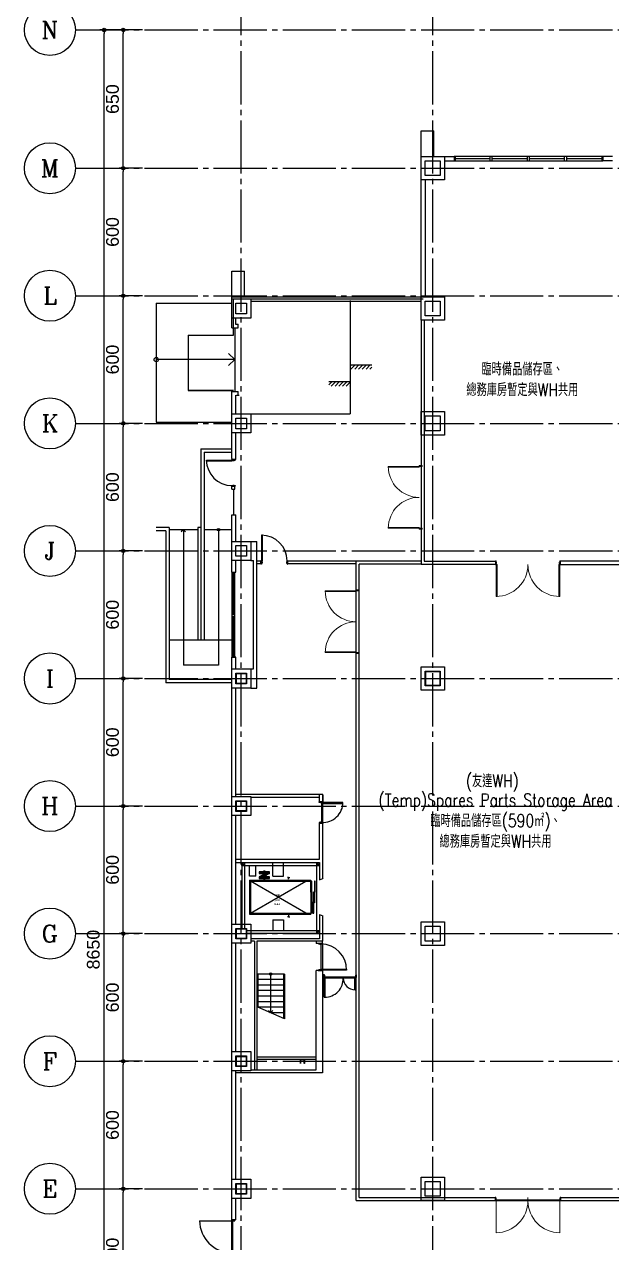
# Model space of a CAD drawing. Header units: millimetres. Extents: x -8103 to 195597, y 6477 to 112111.
# Drawn here: x -960 to 1801, y 13697 to 19426 of the extents above; entities that cross this region are included whole.
import ezdxf
from ezdxf.enums import TextEntityAlignment as Align

# ---------------------------------------------------------------- set-up
doc = ezdxf.new("R2010")
doc.units = ezdxf.units.MM
doc.header["$LTSCALE"] = 100
doc.linetypes.add('X-N-FAB-L10$0$CENTERK5', pattern=[6.916, 6.667, -0.083, 0.083, -0.083])
doc.linetypes.add('X-N-FAB-L10$0$COL-CEN-LIN', pattern=[3.25, 2.5, -0.25, 0.25, -0.25])
for name, color, linetype in [('0-XREF', 7, 'Continuous'), ('X-N-FAB-L10$0$0-MC', 8, 'Continuous'), ('X-N-FAB-L10$0$0-NC', 8, 'Continuous'), ('X-N-FAB-L10$0$08', 8, 'Continuous'), ('X-N-FAB-L10$0$BEAM', 8, 'Continuous'), ('X-N-FAB-L10$0$BLOCK', 8, 'Continuous'), ('X-N-FAB-L10$0$CCL', 8, 'X-N-FAB-L10$0$COL-CEN-LIN'), ('X-N-FAB-L10$0$COL', 8, 'Continuous'), ('X-N-FAB-L10$0$COL-S', 8, 'Continuous'), ('X-N-FAB-L10$0$COLINE', 8, 'X-N-FAB-L10$0$CENTERK5'), ('X-N-FAB-L10$0$DOOR', 8, 'Continuous'), ('X-N-FAB-L10$0$TXT-CODE', 8, 'Continuous'), ('X-N-FAB-L10$0$WALL-P', 8, 'Continuous'), ('X-N-FAB-L10$0$WALL-RC', 8, 'Continuous')]:
    doc.layers.add(name, color=color, linetype=linetype)
doc.layers.add('X-N-FAB-L10$0$A-BLOCK', color=8, linetype='Continuous', plot=False)
doc.layers.add('X-N-FAB-L10$0$DIM', color=8, linetype='Continuous', plot=False)
doc.layers.add('X-N-FAB-L10$0$STEEL1', color=8, linetype='Continuous', lineweight=0)
doc.styles.add('X-N-FAB-L10$0$CHINA', font='simplex.shx', dxfattribs={"width": 0.75, "bigfont": 'chineset.shx'})
doc.styles.add('X-N-FAB-L10$0$COL-NUM', font='romanc')
doc.styles.add('X-N-FAB-L10$0$DIM', font='simplex.shx', dxfattribs={"width": 0.67, "bigfont": 'chineset.shx'})
doc.styles.add('X-N-FAB-L10$0$DimStyUse', font='romans.shx', dxfattribs={"width": 0.7})
doc.styles.add('X-N-FAB-L10$0$Gen-Text', font='arial.ttf', dxfattribs={"height": 2.5})
doc.dimstyles.new('X-N-FAB-L10$0$cirl', dxfattribs={"dimtxt": 200, "dimasz": 50, "dimexe": 50, "dimexo": 0, "dimgap": 20, "dimtad": 1, "dimdsep": 46, "dimtxsty": 'X-N-FAB-L10$0$DimStyUse', "dimblk": 'X-N-FAB-L10$0$_Origin', "dimcen": 10, "dimdle": 50, "dimclrt": 2, "dimazin": 0, "dimtfac": 1, "dimtix": 1, "dimtmove": 2, "dimatfit": 3, "dimfxl": 10, "dimtolj": 1, "dimarcsym": 0})

# ---------------------------------------------------------------- blocks, each defined once
blk = doc.blocks.new('X-N-FAB-L10$0$cn-y')
at = {"layer": 'X-N-FAB-L10$0$0-MC'}
blk.add_circle((-50, 0), 50, dxfattribs=at)
at = {"layer": 'X-N-FAB-L10$0$0-NC', "style": 'X-N-FAB-L10$0$COL-NUM'}
blk.add_attdef('GRID-Y', text='', height=50, dxfattribs=at).set_placement((-50, 0), align=Align.MIDDLE_CENTER)
blk = doc.blocks.new('X-N-FAB-L10$0$_Origin')
at = {"color": 0, "linetype": 'ByBlock', "lineweight": -2}
blk.add_line((0, 0), (-1, 0), dxfattribs=at)
blk.add_circle((0, 0), 0.5, dxfattribs=at)
blk = doc.blocks.new('*D112')
at = {"layer": 'X-N-FAB-L10$0$DIM', "color": 0, "lineweight": -2, "transparency": 16777216}
for p, q in [((-27505, 8800), (-27615, 8800)), ((-27595, 166), (-27595, 8784)), ((-27505, 150), (-27615, 150))]:
    blk.add_line(p, q, dxfattribs=at)
at = {"layer": 'X-N-FAB-L10$0$DIM', "color": 0, "lineweight": -2, "transparency": 16777216, "xscale": 16, "yscale": 16, "zscale": 16}
for p, rotation in [((-27595, 8800), 90), ((-27595, 150), 270)]:
    blk.add_blockref('X-N-FAB-L10$0$_Origin', p, dxfattribs=dict(at, rotation=rotation))
at = {"layer": 'X-N-FAB-L10$0$DIM', "color": 2, "transparency": 16777216, "insert": (-27645.6, 4475), "char_height": 2.5, "attachment_point": 5, "rotation": 90, "style": 'X-N-FAB-L10$0$Gen-Text'}
blk.add_mtext('\\A1;{\\H24x;8650}', dxfattribs=at)
blk = doc.blocks.new('*D117')
at = {"layer": 'X-N-FAB-L10$0$DIM', "color": 0, "lineweight": -2, "transparency": 16777216}
for p, q in [((-27415, 3350), (-27525, 3350)), ((-27505, 2766), (-27505, 3334)), ((-27415, 2750), (-27525, 2750))]:
    blk.add_line(p, q, dxfattribs=at)
at = {"layer": 'X-N-FAB-L10$0$DIM', "color": 0, "lineweight": -2, "transparency": 16777216, "xscale": 16, "yscale": 16, "zscale": 16}
for p, rotation in [((-27505, 3350), 90), ((-27505, 2750), 270)]:
    blk.add_blockref('X-N-FAB-L10$0$_Origin', p, dxfattribs=dict(at, rotation=rotation))
at = {"layer": 'X-N-FAB-L10$0$DIM', "color": 2, "transparency": 16777216, "insert": (-27555.6, 3050), "char_height": 2.5, "attachment_point": 5, "rotation": 90, "style": 'X-N-FAB-L10$0$Gen-Text'}
blk.add_mtext('\\A1;{\\H24x;600}', dxfattribs=at)
blk = doc.blocks.new('*D118')
at = {"layer": 'X-N-FAB-L10$0$DIM', "color": 0, "lineweight": -2, "transparency": 16777216}
for p, q in [((-27415, 3950), (-27525, 3950)), ((-27505, 3366), (-27505, 3934)), ((-27415, 3350), (-27525, 3350))]:
    blk.add_line(p, q, dxfattribs=at)
at = {"layer": 'X-N-FAB-L10$0$DIM', "color": 0, "lineweight": -2, "transparency": 16777216, "xscale": 16, "yscale": 16, "zscale": 16}
for p, rotation in [((-27505, 3950), 90), ((-27505, 3350), 270)]:
    blk.add_blockref('X-N-FAB-L10$0$_Origin', p, dxfattribs=dict(at, rotation=rotation))
at = {"layer": 'X-N-FAB-L10$0$DIM', "color": 2, "transparency": 16777216, "insert": (-27555.6, 3650), "char_height": 2.5, "attachment_point": 5, "rotation": 90, "style": 'X-N-FAB-L10$0$Gen-Text'}
blk.add_mtext('\\A1;{\\H24x;600}', dxfattribs=at)
blk = doc.blocks.new('*D119')
at = {"layer": 'X-N-FAB-L10$0$DIM', "color": 0, "lineweight": -2, "transparency": 16777216}
for p, q in [((-27415, 4550), (-27525, 4550)), ((-27505, 3966), (-27505, 4534)), ((-27415, 3950), (-27525, 3950))]:
    blk.add_line(p, q, dxfattribs=at)
at = {"layer": 'X-N-FAB-L10$0$DIM', "color": 0, "lineweight": -2, "transparency": 16777216, "xscale": 16, "yscale": 16, "zscale": 16}
for p, rotation in [((-27505, 4550), 90), ((-27505, 3950), 270)]:
    blk.add_blockref('X-N-FAB-L10$0$_Origin', p, dxfattribs=dict(at, rotation=rotation))
at = {"layer": 'X-N-FAB-L10$0$DIM', "color": 2, "transparency": 16777216, "insert": (-27555.6, 4250), "char_height": 2.5, "attachment_point": 5, "rotation": 90, "style": 'X-N-FAB-L10$0$Gen-Text'}
blk.add_mtext('\\A1;{\\H24x;600}', dxfattribs=at)
blk = doc.blocks.new('*D120')
at = {"layer": 'X-N-FAB-L10$0$DIM', "color": 0, "lineweight": -2, "transparency": 16777216}
for p, q in [((-27415, 5150), (-27525, 5150)), ((-27505, 4566), (-27505, 5134)), ((-27415, 4550), (-27525, 4550))]:
    blk.add_line(p, q, dxfattribs=at)
at = {"layer": 'X-N-FAB-L10$0$DIM', "color": 0, "lineweight": -2, "transparency": 16777216, "xscale": 16, "yscale": 16, "zscale": 16}
for p, rotation in [((-27505, 5150), 90), ((-27505, 4550), 270)]:
    blk.add_blockref('X-N-FAB-L10$0$_Origin', p, dxfattribs=dict(at, rotation=rotation))
at = {"layer": 'X-N-FAB-L10$0$DIM', "color": 2, "transparency": 16777216, "insert": (-27555.6, 4850), "char_height": 2.5, "attachment_point": 5, "rotation": 90, "style": 'X-N-FAB-L10$0$Gen-Text'}
blk.add_mtext('\\A1;{\\H24x;600}', dxfattribs=at)
blk = doc.blocks.new('*D121')
at = {"layer": 'X-N-FAB-L10$0$DIM', "color": 0, "lineweight": -2, "transparency": 16777216}
for p, q in [((-27415, 5750), (-27525, 5750)), ((-27505, 5166), (-27505, 5734)), ((-27415, 5150), (-27525, 5150))]:
    blk.add_line(p, q, dxfattribs=at)
at = {"layer": 'X-N-FAB-L10$0$DIM', "color": 0, "lineweight": -2, "transparency": 16777216, "xscale": 16, "yscale": 16, "zscale": 16}
for p, rotation in [((-27505, 5750), 90), ((-27505, 5150), 270)]:
    blk.add_blockref('X-N-FAB-L10$0$_Origin', p, dxfattribs=dict(at, rotation=rotation))
at = {"layer": 'X-N-FAB-L10$0$DIM', "color": 2, "transparency": 16777216, "insert": (-27555.6, 5450), "char_height": 2.5, "attachment_point": 5, "rotation": 90, "style": 'X-N-FAB-L10$0$Gen-Text'}
blk.add_mtext('\\A1;{\\H24x;600}', dxfattribs=at)
blk = doc.blocks.new('*D122')
at = {"layer": 'X-N-FAB-L10$0$DIM', "color": 0, "lineweight": -2, "transparency": 16777216}
for p, q in [((-27415, 6350), (-27525, 6350)), ((-27505, 5766), (-27505, 6334)), ((-27415, 5750), (-27525, 5750))]:
    blk.add_line(p, q, dxfattribs=at)
at = {"layer": 'X-N-FAB-L10$0$DIM', "color": 0, "lineweight": -2, "transparency": 16777216, "xscale": 16, "yscale": 16, "zscale": 16}
for p, rotation in [((-27505, 6350), 90), ((-27505, 5750), 270)]:
    blk.add_blockref('X-N-FAB-L10$0$_Origin', p, dxfattribs=dict(at, rotation=rotation))
at = {"layer": 'X-N-FAB-L10$0$DIM', "color": 2, "transparency": 16777216, "insert": (-27555.6, 6050), "char_height": 2.5, "attachment_point": 5, "rotation": 90, "style": 'X-N-FAB-L10$0$Gen-Text'}
blk.add_mtext('\\A1;{\\H24x;600}', dxfattribs=at)
blk = doc.blocks.new('*D123')
at = {"layer": 'X-N-FAB-L10$0$DIM', "color": 0, "lineweight": -2, "transparency": 16777216}
for p, q in [((-27415, 6950), (-27525, 6950)), ((-27505, 6366), (-27505, 6934)), ((-27415, 6350), (-27525, 6350))]:
    blk.add_line(p, q, dxfattribs=at)
at = {"layer": 'X-N-FAB-L10$0$DIM', "color": 0, "lineweight": -2, "transparency": 16777216, "xscale": 16, "yscale": 16, "zscale": 16}
for p, rotation in [((-27505, 6950), 90), ((-27505, 6350), 270)]:
    blk.add_blockref('X-N-FAB-L10$0$_Origin', p, dxfattribs=dict(at, rotation=rotation))
at = {"layer": 'X-N-FAB-L10$0$DIM', "color": 2, "transparency": 16777216, "insert": (-27555.6, 6650), "char_height": 2.5, "attachment_point": 5, "rotation": 90, "style": 'X-N-FAB-L10$0$Gen-Text'}
blk.add_mtext('\\A1;{\\H24x;600}', dxfattribs=at)
blk = doc.blocks.new('*D124')
at = {"layer": 'X-N-FAB-L10$0$DIM', "color": 0, "lineweight": -2, "transparency": 16777216}
for p, q in [((-27415, 7550), (-27525, 7550)), ((-27505, 6966), (-27505, 7534)), ((-27415, 6950), (-27525, 6950))]:
    blk.add_line(p, q, dxfattribs=at)
at = {"layer": 'X-N-FAB-L10$0$DIM', "color": 0, "lineweight": -2, "transparency": 16777216, "xscale": 16, "yscale": 16, "zscale": 16}
for p, rotation in [((-27505, 7550), 90), ((-27505, 6950), 270)]:
    blk.add_blockref('X-N-FAB-L10$0$_Origin', p, dxfattribs=dict(at, rotation=rotation))
at = {"layer": 'X-N-FAB-L10$0$DIM', "color": 2, "transparency": 16777216, "insert": (-27555.6, 7250), "char_height": 2.5, "attachment_point": 5, "rotation": 90, "style": 'X-N-FAB-L10$0$Gen-Text'}
blk.add_mtext('\\A1;{\\H24x;600}', dxfattribs=at)
blk = doc.blocks.new('*D125')
at = {"layer": 'X-N-FAB-L10$0$DIM', "color": 0, "lineweight": -2, "transparency": 16777216}
for p, q in [((-27415, 8150), (-27525, 8150)), ((-27505, 7566), (-27505, 8134)), ((-27415, 7550), (-27525, 7550))]:
    blk.add_line(p, q, dxfattribs=at)
at = {"layer": 'X-N-FAB-L10$0$DIM', "color": 0, "lineweight": -2, "transparency": 16777216, "xscale": 16, "yscale": 16, "zscale": 16}
for p, rotation in [((-27505, 8150), 90), ((-27505, 7550), 270)]:
    blk.add_blockref('X-N-FAB-L10$0$_Origin', p, dxfattribs=dict(at, rotation=rotation))
at = {"layer": 'X-N-FAB-L10$0$DIM', "color": 2, "transparency": 16777216, "insert": (-27555.6, 7850), "char_height": 2.5, "attachment_point": 5, "rotation": 90, "style": 'X-N-FAB-L10$0$Gen-Text'}
blk.add_mtext('\\A1;{\\H24x;600}', dxfattribs=at)
blk = doc.blocks.new('*D126')
at = {"layer": 'X-N-FAB-L10$0$DIM', "color": 0, "lineweight": -2, "transparency": 16777216}
for p, q in [((-27415, 8800), (-27525, 8800)), ((-27505, 8166), (-27505, 8784)), ((-27415, 8150), (-27525, 8150))]:
    blk.add_line(p, q, dxfattribs=at)
at = {"layer": 'X-N-FAB-L10$0$DIM', "color": 0, "lineweight": -2, "transparency": 16777216, "xscale": 16, "yscale": 16, "zscale": 16}
for p, rotation in [((-27505, 8800), 90), ((-27505, 8150), 270)]:
    blk.add_blockref('X-N-FAB-L10$0$_Origin', p, dxfattribs=dict(at, rotation=rotation))
at = {"layer": 'X-N-FAB-L10$0$DIM', "color": 2, "transparency": 16777216, "insert": (-27555.6, 8475), "char_height": 2.5, "attachment_point": 5, "rotation": 90, "style": 'X-N-FAB-L10$0$Gen-Text'}
blk.add_mtext('\\A1;{\\H24x;650}', dxfattribs=at)
blk = doc.blocks.new('*U90')
at = {"layer": 'X-N-FAB-L10$0$COL', "ltscale": 0.1}
blk.add_lwpolyline([(0, 0), (90, 0), (90, -90), (0, -90)], close=True, dxfattribs=at)
blk = doc.blocks.new('*U87')
at = {"layer": 'X-N-FAB-L10$0$COL', "ltscale": 0.1}
blk.add_lwpolyline([(0, 0), (110, 0), (110, -110), (0, -110)], close=True, dxfattribs=at)
blk = doc.blocks.new('X-N-FAB-L10$0$A$C4DFC7D4D')
at = {"layer": 'X-N-FAB-L10$0$STEEL1'}
blk.add_lwpolyline([(0, 0), (0, 150), (11, 150), (11, 79), (139, 79), (139, 150), (150, 150), (150, 0), (139, 0), (139, 71), (11, 71), (11, 0)], close=True, dxfattribs=at)
blk = doc.blocks.new('X-N-FAB-L10$0$A$C3B406B17')
at = {"layer": 'X-N-FAB-L10$0$COLINE', "xscale": -0.8333333333333334, "yscale": 0.8333333333333334, "zscale": 0.8333333333333334, "rotation": 180}
blk.add_blockref('X-N-FAB-L10$0$A$C4DFC7D4D', (0, 125), dxfattribs=at)
blk = doc.blocks.new('X-N-FAB-L10$0$A$C5b9bb6f0')
at = {"layer": 'X-N-FAB-L10$0$08'}
for p, q in [((2684.1, 9429), (2744.1, 9429)), ((2684.1, 9309), (2684.1, 9429)), ((2744.1, 9309), (2744.1, 9429)), ((2684.1, 9164), (2684.1, 9309)), ((2684.1, 9309), (3574.1, 9309)), ((2691.6, 9129), (2691.6, 9299)), ((2691.6, 9299), (3584.1, 9299)), ((2774.1, 9289), (2774.1, 9209)), ((2774.1, 9289), (3574.1, 9289)), ((3241.1, 9292), (3241.1, 8759)), ((2329.1, 9279), (2329.1, 8719)), ((2329.1, 9279), (2684.1, 9279)), ((2774.1, 9209), (2701.1, 9209)), ((2701.1, 9209), (2701.1, 9181)), ((2701.1, 9181), (2714.1, 9181)), ((2714.1, 9164), (2714.1, 9181)), ((2479.1, 9129), (2684.1, 9129)), ((2479.1, 9129), (2691.6, 9129)), ((2479.1, 9129), (2479.1, 8869)), ((2479.1, 9129), (2479.1, 8869)), ((2684.1, 9164), (2714.1, 9164)), ((2699.1, 9164), (2699.1, 8864)), ((2699.1, 9014), (2329.1, 9014)), ((3241.1, 8989), (3342.2, 8989)), ((3241.1, 8983), (3247.1, 8989)), ((3244.7, 8969), (3264.7, 8989)), ((3262.4, 8969), (3282.4, 8989)), ((3280.1, 8969), (3300.1, 8989)), ((3297.8, 8969), (3317.8, 8989)), ((3315.5, 8969), (3335.5, 8989)), ((3333.1, 8969), (3342.2, 8978)), ((3241.1, 8909), (3140.1, 8909)), ((3140.1, 8894.8), (3154.2, 8909)), ((3151.9, 8889), (3171.9, 8909)), ((3169.6, 8889), (3189.6, 8909)), ((3187.3, 8889), (3207.3, 8909)), ((3205, 8889), (3225, 8909)), ((3222.6, 8889), (3241.1, 8907.5)), ((3240.3, 8889), (3241.1, 8889.8)), ((2479.1, 8869), (2684.1, 8869)), ((2691.6, 8869), (2479.1, 8869)), ((2684.1, 8549), (2684.1, 8864)), ((2684.1, 8864), (2714.1, 8864)), ((2704.1, 8759), (2704.1, 8847)), ((2706.1, 8847), (2719.1, 8847)), ((2714.1, 8847), (2714.1, 8864)), ((2329.1, 8719), (2684.1, 8719)), ((2704.1, 8759), (2774.1, 8759)), ((2774.1, 8759), (3241.1, 8759)), ((2774.1, 8759), (2774.1, 8669)), ((2774.1, 8669), (2704.1, 8669)), ((2704.1, 8544), (2704.1, 8669)), ((2539.1, 8594), (2539.1, 7694)), ((2539.1, 8594), (2684.1, 8594)), ((2554.1, 8579), (2554.1, 7694)), ((2554.1, 8579), (2684.1, 8579)), ((2684.1, 8549), (2684.1, 8544)), ((2684.1, 8544), (2699.1, 8544)), ((2684.1, 8544), (2704.1, 8544)), ((2684.1, 8419), (2699.1, 8419)), ((2684.1, 8414), (2684.1, 8419)), ((2684.1, 8404), (2684.1, 8414)), ((2684.1, 8404), (2699.1, 8404)), ((2692.6, 8404), (2692.6, 8284)), ((2699.1, 8404), (2699.1, 8419)), ((2684.1, 8014), (2684.1, 8284)), ((2684.1, 8284), (2704.1, 8284)), ((2704.1, 8159), (2704.1, 8284)), ((2389.1, 8224), (2329.1, 8224)), ((2374.1, 8209), (2329.1, 8209)), ((2374.1, 8209), (2374.1, 7494)), ((2389.1, 8224), (2389.1, 7509)), ((2524.1, 8214), (2389.1, 8214)), ((2456.6, 8214), (2446, 8203.4)), ((2456.6, 8214), (2456.6, 7576.5)), ((2456.6, 8214), (2467.2, 8203.4)), ((2524.1, 8224), (2524.1, 7694)), ((2539.1, 8224), (2524.1, 8224)), ((2684.1, 8214), (2554.1, 8214)), ((2621.6, 8214), (2621.6, 7576.5)), ((2774.1, 8159), (2801.6, 8159)), ((2801.6, 7469), (2801.6, 8159)), ((2704.1, 8014), (2704.1, 8069)), ((2774.1, 8069), (2786.6, 8069)), ((2786.6, 7559), (2786.6, 8069)), ((2821.6, 8066), (2801.6, 8066)), ((2821.6, 8054), (2801.6, 8054)), ((2821.6, 8066), (2821.6, 8054)), ((3269.4, 8066), (2946.6, 8066)), ((2946.6, 8066), (2946.6, 8054)), ((3269.4, 8054), (2946.6, 8054)), ((2684.1, 8014), (2684.1, 7614)), ((2684.1, 8014), (2699.1, 8014)), ((2684.1, 8014), (2699.1, 8014)), ((2684.1, 8009), (2699.1, 8009)), ((2692.6, 7816.5), (2692.6, 8009)), ((2699.1, 7614), (2699.1, 8014)), ((2684.1, 7816.5), (2699.1, 7816.5)), ((2684.1, 7806.5), (2699.1, 7806.5)), ((2692.6, 7619), (2692.6, 7806.5)), ((2684.1, 7694), (2389.1, 7694)), ((2621.6, 7576.5), (2456.6, 7576.5)), ((2699.1, 7619), (2684.1, 7619)), ((2699.1, 7614), (2684.1, 7614)), ((2684.1, 7614), (2699.1, 7614)), ((2684.1, 4968.5), (2684.1, 7614)), ((2704.1, 7559), (2704.1, 7614)), ((2684.1, 7509), (2389.1, 7509)), ((2704.1, 7559), (2774.1, 7559)), ((2774.1, 7559), (2774.1, 7469)), ((2774.1, 7559), (2786.6, 7559)), ((2684.1, 7494), (2374.1, 7494)), ((2774.1, 7469), (2704.1, 7469)), ((2704.1, 6959), (2704.1, 7469)), ((2774.1, 7469), (2801.6, 7469)), ((3111.6, 6969), (2704.1, 6969)), ((2704.1, 6959), (2774.1, 6959)), ((2774.1, 6959), (2774.1, 6869)), ((3096.6, 6954), (2776.1, 6954)), ((3096.6, 6954), (3096.6, 6969)), ((3096.6, 6934), (3096.6, 6954)), ((3096.6, 6934), (3096.6, 6954)), ((3111.6, 6934), (3096.6, 6934)), ((3111.6, 6934), (3096.6, 6934)), ((3111.6, 6934), (3111.6, 6969)), ((3111.6, 6934), (3111.6, 6969)), ((3111.6, 6967.3), (3111.6, 6934)), ((3111.6, 6967.3), (3111.6, 6934)), ((3111.6, 6964), (3111.6, 6934)), ((3111.6, 6964), (3111.6, 6934)), ((3107.1, 6839), (3107.1, 6926.5)), ((3113.1, 6836.5), (3113.1, 6926.5)), ((2774.1, 6869), (2704.1, 6869)), ((2704.1, 6359), (2704.1, 6869)), ((3096.6, 6834), (3111.6, 6834)), ((3096.6, 6834), (3111.6, 6834)), ((3096.6, 6664), (3096.6, 6834)), ((3111.6, 6575.5), (3111.6, 6834)), ((2704.1, 6664), (3096.6, 6664)), ((2704.1, 6664), (3096.6, 6664)), ((2704.1, 6649), (3096.6, 6649)), ((2704.1, 6649), (3096.6, 6649)), ((2877.6, 6634, 20), (2877.6, 6649, 20)), ((2927.6, 6634), (2927.6, 6649, 20)), ((3096.6, 6649), (3096.6, 6567.1)), ((2731.6, 6634), (2731.6, 6339)), ((2731.6, 6634), (3096.6, 6634)), ((2731.6, 6626.5), (2731.6, 6339)), ((2744.1, 6634), (2744.1, 6339)), ((2767.6, 6584.1, 20), (2767.6, 6634, 20)), ((2797.6, 6584.1, 20), (2797.6, 6634, 20)), ((2813.6, 6601.5, 20), (2861.6, 6601.5, 20)), ((2861.6, 6601.5, 20), (2813.6, 6577.5, 20)), ((2842.4, 6595.9, 20), (2813.6, 6581.5, 20)), ((2861.6, 6597.5, 20), (2832.8, 6583.1, 20)), ((2833.6, 6605.5, 20), (2833.6, 6607.5, 20)), ((2841.6, 6605.5, 20), (2841.6, 6607.5, 20)), ((2877.6, 6584.1, 20), (2877.6, 6634, 20)), ((2927.6, 6584.1, 20), (2927.6, 6634)), ((3084.1, 6319), (3084.1, 6634)), ((2797.6, 6584.1, 20), (2767.6, 6584.1, 20)), ((2768.2, 6565.5), (3055.8, 6565.5)), ((2768.2, 6565.5), (2768.2, 6405.5)), ((2772.6, 6560.5), (3032.6, 6560.5)), ((3032.6, 6410.5), (2772.6, 6560.5)), ((2772.6, 6410.5), (3032.6, 6560.5)), ((2772.6, 6560.5), (2772.6, 6410.5)), ((2813.6, 6577.5, 20), (2861.6, 6577.5, 20)), ((2833.6, 6571.5, 20), (2833.6, 6573.5, 20)), ((2841.6, 6571.5, 20), (2841.6, 6573.5, 20)), ((2877.6, 6584.1), (2927.6, 6584.1)), ((2950.5, 6578.5), (2945.5, 6578.5)), ((2950.5, 6569.5), (2950.5, 6578.5)), ((2950.5, 6569.5), (2951.5, 6569.5)), ((2951.5, 6578.5), (2956.5, 6578.5)), ((2951.5, 6569.5), (2951.5, 6578.5)), ((3032.6, 6560.5), (3055.8, 6560.5)), ((3032.6, 6560.5), (3032.6, 6560.5)), ((3055.8, 6565.5), (3055.8, 6405.5)), ((3096.6, 6567.1), (3111.6, 6572.7)), ((3111.6, 6575.5), (3112.6, 6575.5)), ((3112.6, 6572.7), (3111.6, 6572.7)), ((3112.6, 6575.5), (3112.6, 6572.7)), ((2768.2, 6405.5), (3055.8, 6405.5)), ((2772.6, 6410.5), (3032.6, 6410.5)), ((2877.6, 6378.9), (2877.6, 6329)), ((2877.6, 6378.9, -20), (2927.6, 6378.9, -20)), ((2927.6, 6378.9), (2927.6, 6329)), ((2950.5, 6392.5), (2945.5, 6392.5)), ((2950.5, 6401.5), (2950.5, 6392.5)), ((2950.5, 6401.5), (2951.5, 6401.5)), ((2951.5, 6401.5), (2951.5, 6392.5)), ((2951.5, 6392.5), (2956.5, 6392.5)), ((3032.6, 6410.5), (3032.6, 6410.5)), ((3032.6, 6410.5), (3055.8, 6410.5)), ((3096.6, 6404), (3096.6, 6294)), ((3096.6, 6404), (3111.6, 6398.3)), ((3096.6, 6400.5), (3096.6, 6289)), ((3112.6, 6398.3), (3111.6, 6398.3)), ((3111.6, 6279), (3111.6, 6395.5)), ((3111.6, 6395.5), (3112.6, 6395.5)), ((3112.6, 6395.5), (3112.6, 6398.3)), ((2704.1, 6359), (2774.1, 6359)), ((2754.1, 6329), (3096.6, 6329)), ((2754.1, 6316.5), (3081.6, 6316.5)), ((2774.1, 6359), (2774.1, 6269)), ((3096.6, 6314), (3096.6, 6294)), ((3096.6, 6314), (3096.6, 6294)), ((3111.6, 6279), (3111.6, 6314)), ((3111.6, 6279), (3111.6, 6314)), ((2774.1, 6269), (2704.1, 6269)), ((2704.1, 5759), (2704.1, 6269)), ((3096.6, 6289), (2774.1, 6289)), ((2790.9, 6279), (2776.1, 6279)), ((2790.9, 6279), (2790.9, 5674)), ((3111.6, 6279), (2802.1, 6279)), ((2802.1, 6279), (2802.1, 5674)), ((3081.6, 6279), (3081.6, 6268)), ((3110.4, 6268), (3081.6, 6268)), ((3104.4, 6144), (3104.4, 6264)), ((3110.4, 6268), (3110.4, 6279)), ((3110.4, 6265.5), (3110.4, 6147.5)), ((3111.6, 6279.5), (3111.6, 6280.8)), ((3111.6, 6279.5), (3111.6, 6280.8)), ((3110.4, 6140), (3081.6, 6140)), ((3081.6, 5674), (3081.6, 6140)), ((3110.4, 6140), (3110.4, 5659)), ((2807.1, 6124), (2807.1, 5968)), ((2932.1, 6124), (2807.1, 6124)), ((2927.1, 6098), (2807.1, 6098)), ((2867.1, 6124), (2867.1, 5942)), ((2927.1, 6124), (2927.1, 5916)), ((2932.1, 6124), (2932.1, 5913.9)), ((3116.4, 6120.3), (3110.4, 6120.3)), ((3116.4, 6107.8), (3110.4, 6107.8)), ((3116.4, 6107.8), (3116.4, 6120.3)), ((3118.9, 6015.5), (3118.9, 6105.5)), ((3264.9, 6105.5), (3120.9, 6105.5)), ((3122.9, 6015.5), (3122.9, 6105.5)), ((3262.9, 6050.6), (3262.9, 6105.5)), ((3266.9, 6050.6), (3266.9, 6105.5)), ((3269.4, 6120.3), (3269.4, 6120.3)), ((3269.4, 6120.3), (3269.4, 6107.8)), ((3269.4, 6107.8), (3269.4, 6107.8)), ((2927.1, 6072), (2807.1, 6072)), ((2927.1, 6046), (2807.1, 6046)), ((2927.1, 6020), (2807.1, 6020)), ((3262.9, 6050.6), (3266.9, 6050.6)), ((2927.1, 5994), (2807.1, 5994)), ((2932.1, 5913.9), (2807.1, 5968)), ((2927.1, 5968), (2807.1, 5968)), ((3118.9, 6015.5), (3122.9, 6015.5)), ((2867.1, 5942), (2856.5, 5952.6)), ((2867.1, 5942), (2877.7, 5952.6)), ((2927.1, 5942), (2867.1, 5942)), ((2704.1, 5759), (2774.1, 5759)), ((2774.1, 5759), (2774.1, 5669)), ((2802.1, 5735.3), (3081.6, 5735.3)), ((2776.1, 5674), (3081.6, 5674)), ((2802.1, 5724), (3081.6, 5724)), ((2802.1, 5674), (3031.6, 5674)), ((2774.1, 5669), (2704.1, 5669)), ((2704.1, 5159), (2704.1, 5669)), ((3110.4, 5659), (2704.1, 5659)), ((2704.1, 5159), (2774.1, 5159)), ((2774.1, 5159), (2774.1, 5069)), ((2774.1, 5069), (2704.1, 5069)), ((2704.1, 4968.5), (2704.1, 5069)), ((2704.1, 4968.5), (2684.1, 4968.5))]:
    blk.add_line(p, q, dxfattribs=at)
for points in [[(3594.1, 9949), (3664.1, 9949), (3664.1, 9879), (3594.1, 9879)], [(2704.1, 9279), (2754.1, 9279), (2754.1, 9229), (2704.1, 9229)], [(2704.1, 8739), (2754.1, 8739), (2754.1, 8689), (2704.1, 8689)], [(2564.7, 8541.5), (2684.6, 8541.5), (2684.6, 8536.5), (2564.7, 8536.5)], [(2686.8, 8544), (2683.6, 8544), (2683.6, 8541.5), (2689.6, 8541.5), (2689.6, 8539), (2695.6, 8539), (2695.6, 8541.5), (2699.6, 8541.5), (2699.6, 8544), (2696.4, 8544)], [(2704.1, 8139), (2754.1, 8139), (2754.1, 8089), (2704.1, 8089)], [(2824.1, 8187.9), (2824.1, 8068), (2829.1, 8068), (2829.1, 8187.9)], [(2821.6, 8065.8), (2821.6, 8069), (2824.1, 8069), (2824.1, 8063), (2826.6, 8063), (2826.6, 8057), (2824.1, 8057), (2824.1, 8051), (2821.6, 8051), (2821.6, 8054.2)], [(2946.6, 8065.8), (2946.6, 8069), (2944.1, 8069), (2944.1, 8063), (2941.6, 8063), (2941.6, 8057), (2944.1, 8057), (2944.1, 8051), (2946.6, 8051), (2946.6, 8054.2)], [(3574.1, 7569), (3684.1, 7569), (3684.1, 7459), (3574.1, 7459)], [(2704.1, 7539), (2754.1, 7539), (2754.1, 7489), (2704.1, 7489)], [(2706.1, 7537), (2752.1, 7537), (2752.1, 7491), (2706.1, 7491)], [(3594.1, 7479), (3594.1, 7549), (3664.1, 7549), (3664.1, 7479)], [(3596.1, 7481), (3596.1, 7547), (3662.1, 7547), (3662.1, 7481)], [(2704.1, 6939), (2754.1, 6939), (2754.1, 6889), (2704.1, 6889)], [(2706.1, 6937), (2752.1, 6937), (2752.1, 6891), (2706.1, 6891)], [(3109.9, 6934), (3113.1, 6934), (3113.1, 6931.5), (3107.1, 6931.5), (3107.1, 6929), (3101.1, 6929), (3101.1, 6931.5), (3095.1, 6931.5), (3095.1, 6934), (3098.3, 6934)], [(3109.9, 6934), (3113.1, 6934), (3113.1, 6931.5), (3107.1, 6931.5), (3107.1, 6929), (3101.1, 6929), (3101.1, 6931.5), (3095.1, 6931.5), (3095.1, 6934), (3098.3, 6934)], [(3207, 6931.5), (3107.1, 6931.5), (3107.1, 6926.5), (3207, 6926.5)], [(3109.9, 6834), (3113.1, 6834), (3113.1, 6836.5), (3107.1, 6836.5), (3107.1, 6839), (3101.1, 6839), (3101.1, 6836.5), (3095.1, 6836.5), (3095.1, 6834), (3098.3, 6834)], [(3109.9, 6834), (3113.1, 6834), (3113.1, 6836.5), (3107.1, 6836.5), (3107.1, 6839), (3101.1, 6839), (3101.1, 6836.5), (3095.1, 6836.5), (3095.1, 6834), (3098.3, 6834)], [(2744.1, 6646.5), (2744.1, 6634), (2743.2, 6634), (2743.2, 6640), (2732.5, 6640), (2732.5, 6634), (2731.6, 6634), (2731.6, 6646.5), (2732.5, 6646.5), (2732.5, 6640.6), (2743.2, 6640.6), (2743.2, 6646.5)], [(3096.6, 6646.5), (3096.6, 6634), (3095.7, 6634), (3095.7, 6640), (3085, 6640), (3085, 6634), (3084.1, 6634), (3084.1, 6646.5), (3085, 6646.5), (3085, 6640.6), (3095.7, 6640.6), (3095.7, 6646.5)], [(3055.8, 6508.8), (3055.8, 6560.5), (3058.8, 6560.5), (3058.8, 6508.8)], [(3075.8, 6508.8), (3075.8, 6560.5), (3072.8, 6560.5), (3072.8, 6508.8)], [(3058.8, 6511.3), (3058.8, 6459.6), (3061.8, 6459.6), (3061.8, 6511.3)], [(3072.8, 6511.3), (3072.8, 6459.6), (3069.8, 6459.6), (3069.8, 6511.3)], [(3064.8, 6462.1), (3064.8, 6410.4), (3061.8, 6410.4), (3061.8, 6462.1)], [(3066.8, 6462.1), (3066.8, 6410.4), (3069.8, 6410.4), (3069.8, 6462.1)], [(2704.1, 6339), (2754.1, 6339), (2754.1, 6289), (2704.1, 6289)], [(2706.1, 6337), (2752.1, 6337), (2752.1, 6291), (2706.1, 6291)], [(3096.6, 6329), (3096.6, 6316.5), (3095.7, 6316.5), (3095.7, 6322.5), (3085, 6322.5), (3085, 6316.5), (3084.1, 6316.5), (3084.1, 6329), (3085, 6329), (3085, 6323.1), (3095.7, 6323.1), (3095.7, 6329)], [(3095.6, 6268), (3092.4, 6268), (3092.4, 6265.5), (3098.4, 6265.5), (3098.4, 6264), (3104.4, 6264), (3104.4, 6265.5), (3110.4, 6265.5), (3110.4, 6268), (3110.4, 6268)], [(3107.2, 6140), (3110.4, 6140), (3110.4, 6142.5), (3104.4, 6142.5), (3104.4, 6144), (3095.9, 6144), (3095.9, 6142.5), (3089.9, 6142.5), (3089.9, 6140), (3093.1, 6140)], [(3224.4, 6142.5), (3104.4, 6142.5), (3104.4, 6147.5), (3224.4, 6147.5)], [(3224.4, 6142.5), (3104.4, 6142.5), (3104.4, 6147.5), (3224.4, 6147.5)], [(3266.9, 6105.5), (3266.9, 6110), (3118.9, 6110), (3118.9, 6105.5)], [(2704.1, 5739), (2754.1, 5739), (2754.1, 5689), (2704.1, 5689)], [(2706.1, 5737), (2752.1, 5737), (2752.1, 5691), (2706.1, 5691)], [(3026.6, 5724), (3026.6, 5704), (3025.2, 5704), (3025.2, 5713.6), (3008.1, 5713.6), (3008.1, 5704), (3006.6, 5704), (3006.6, 5724), (3008.1, 5724), (3008.1, 5714.5), (3025.2, 5714.5), (3025.2, 5724)], [(2704.1, 5139), (2754.1, 5139), (2754.1, 5089), (2704.1, 5089)], [(2706.1, 5137), (2752.1, 5137), (2752.1, 5091), (2706.1, 5091)]]:
    blk.add_lwpolyline(points, close=True, dxfattribs=at)
for points in [[(2668.7, 9042.3), (2699.1, 9014), (2668.7, 8985.8)], [(2699.6, 8419), (2686.8, 8419), (2683.6, 8419), (2683.6, 8421.5), (2689.6, 8421.5), (2689.6, 8424), (2695.6, 8424), (2695.6, 8421.5), (2699.6, 8421.5), (2699.6, 8419)], [(2699.1, 8014), (2704.1, 8014)], [(2704.1, 7614), (2699.1, 7614)], [(3116.4, 6120.3), (3116.4, 6122.5), (3118.9, 6122.5), (3118.9, 6118), (3120.4, 6118), (3120.4, 6110), (3118.9, 6110), (3118.9, 6105.5), (3116.4, 6105.5), (3116.4, 6107.8)], [(3269.4, 6120.3), (3269.4, 6122.5), (3266.9, 6122.5), (3266.9, 6118), (3265.4, 6118), (3265.4, 6110), (3266.9, 6110), (3266.9, 6105.5), (3269.4, 6105.5), (3269.4, 6107.8)]]:
    blk.add_lwpolyline(points, dxfattribs=at)
at = {"layer": 'X-N-FAB-L10$0$08', "elevation": 20}
for points in [[(2813.6, 6597.5), (2861.6, 6597.5), (2861.6, 6605.5), (2813.6, 6605.5)], [(2813.6, 6573.5), (2861.6, 6573.5), (2861.6, 6581.5), (2813.6, 6581.5)]]:
    blk.add_lwpolyline(points, close=True, dxfattribs=at)
for points in [[(2841.6, 6607.5), (2833.6, 6607.5)], [(2833.6, 6571.5), (2841.6, 6571.5)]]:
    blk.add_lwpolyline(points, dxfattribs=at)
at = {"layer": 'X-N-FAB-L10$0$08'}
for centre, radius in [((2329.1, 9014), 10), ((2621.6, 8214), 6), ((2837.6, 6589.5, 20), 8), ((2867.1, 6124), 6)]:
    blk.add_circle(centre, radius, dxfattribs=at)
for centre, radius, start, end in [((2684.6, 8541.5), 120, 180, 270), ((2824.1, 8068), 120, 0, 90), ((3111.3, 6932.3), 95.8, 267.50984, 359.55256), ((3101.9, 6143), 122.5, 359.75903, 88.82815), ((3122.9, 6100.7), 85.2, 268.65106, 3.25808), ((3262.7, 6105.3), 54.8, 179.7957, 272.28824)]:
    blk.add_arc(centre, radius, start, end, dxfattribs=at)
at = {"layer": 'X-N-FAB-L10$0$DOOR'}
for p, q in [((4429.1, 9969), (3729.1, 9969)), ((3729.1, 9969), (3729.1, 9949)), ((3729.1, 9969), (3729.1, 9949)), ((3729.1, 9949), (4429.1, 9949)), ((3734.1, 9969), (3734.1, 9949)), ((3734.1, 9959), (3899.1, 9959)), ((3899.1, 9949), (3899.1, 9969)), ((3909.1, 9949), (3909.1, 9969)), ((3909.1, 9959), (4074.1, 9959)), ((4074.1, 9949), (4074.1, 9969)), ((4084.1, 9949), (4084.1, 9969)), ((4084.1, 9959), (4249.1, 9959)), ((4249.1, 9949), (4249.1, 9969)), ((4259.1, 9949), (4259.1, 9969)), ((4259.1, 9959), (4424.1, 9959)), ((4424.1, 9969), (4424.1, 9949)), ((4429.1, 9969), (4429.1, 9949)), ((4429.1, 9969), (4429.1, 9949)), ((2533.1, 4964), (2683.1, 4964))]:
    blk.add_line(p, q, dxfattribs=at)
at = {"layer": 'X-N-FAB-L10$0$DOOR', "lineweight": 0}
for p, q in [((3924.1, 8049), (3924.1, 8066)), ((4229.1, 8049.4), (4229.1, 8066)), ((3922.6, 5073.7), (3922.6, 5058.7)), ((3922.6, 5073.7), (3922.6, 5058.7)), ((3926.6, 5057.7), (3926.6, 4907.7)), ((4076.6, 5073.7), (4076.6, 5043.7)), ((4226.6, 5057.7), (4226.6, 4907.7)), ((4230.6, 5073.7), (4230.6, 5058.7))]:
    blk.add_line(p, q, dxfattribs=at)
for points in [[(3924.1, 8051.9), (3924.1, 8048.7), (3926.6, 8048.7), (3926.6, 8054.7), (3929.1, 8054.7), (3929.1, 8060.7), (3926.6, 8060.7), (3926.6, 8066.7), (3924.1, 8066.7), (3924.1, 8063.5)], [(3926.6, 7899.8), (3926.6, 8049.7), (3931.6, 8049.7), (3931.6, 7899.8)], [(4226.6, 7899.8), (4226.6, 8049.7), (4221.6, 8049.7), (4221.6, 7899.8)], [(4229.1, 8051.9), (4229.1, 8048.7), (4226.6, 8048.7), (4226.6, 8054.7), (4224.1, 8054.7), (4224.1, 8060.7), (4226.6, 8060.7), (4226.6, 8066.7), (4229.1, 8066.7), (4229.1, 8063.5)], [(3925.6, 5057.7), (4076.6, 5057.7), (4076.6, 5061.7), (3925.6, 5061.7)], [(4227.6, 5057.7), (4076.6, 5057.7), (4076.6, 5061.7), (4227.6, 5061.7)]]:
    blk.add_lwpolyline(points, close=True, dxfattribs=at)
for points in [[(3922.6, 5072.2), (3922.6, 5074.7), (3925.1, 5074.7), (3925.1, 5070.2), (3926.6, 5070.2), (3926.6, 5062.2), (3925.1, 5062.2), (3925.1, 5057.7), (3922.6, 5057.7), (3922.6, 5060.2)], [(4230.6, 5072.2), (4230.6, 5074.7), (4228.1, 5074.7), (4228.1, 5070.2), (4226.6, 5070.2), (4226.6, 5062.2), (4228.1, 5062.2), (4228.1, 5057.7), (4230.6, 5057.7), (4230.6, 5060.2)]]:
    blk.add_lwpolyline(points, dxfattribs=at)
at = {"layer": 'X-N-FAB-L10$0$DOOR'}
blk.add_lwpolyline([(2685.6, 4968.5), (2683.1, 4968.5), (2683.1, 4966), (2689.6, 4966), (2689.6, 4964), (2698.1, 4964), (2698.1, 4966.5), (2695.6, 4966.5)], dxfattribs=at)
blk.add_lwpolyline([(2683.1, 4965.5), (2683.1, 4814), (2689.1, 4814), (2689.1, 4965.5)], close=True, dxfattribs=at)
at = {"layer": 'X-N-FAB-L10$0$DOOR', "lineweight": 0}
for centre, start, end in [((3926.6, 8049.7), 270, 0), ((4226.6, 8049.7), 180, 270), ((3926.6, 5057.7), 270, 0), ((4226.6, 5057.7), 180, 270)]:
    blk.add_arc(centre, 150, start, end, dxfattribs=at)
at = {"layer": 'X-N-FAB-L10$0$DOOR'}
blk.add_arc((2683.1, 4964), 150, 180, 270, dxfattribs=at)
at = {"layer": 'X-N-FAB-L10$0$WALL-P'}
for p, q in [((3269.4, 5059), (3269.4, 8066)), ((3574.1, 8066), (3269.4, 8066)), ((3283.8, 5073.4), (3283.8, 8051)), ((3574.1, 8051), (3283.8, 8051)), ((4579.1, 8066), (4229.1, 8066)), ((4579.1, 8049), (4229.1, 8049)), ((3269.4, 5059), (3922.6, 5059)), ((3283.8, 5073.4), (3922.6, 5073.4)), ((4230.6, 5073.4), (4584.1, 5073.4)), ((4230.6, 5059), (4579.1, 5059))]:
    blk.add_line(p, q, dxfattribs=at)
for points in [[(3574.1, 9199), (3574.1, 8051), (3924.1, 8051)], [(3589.1, 9199), (3589.1, 8066), (3924.1, 8066)]]:
    blk.add_lwpolyline(points, dxfattribs=at)
at = {"layer": 'X-N-FAB-L10$0$WALL-RC'}
for p, q in [((3574.1, 10089), (3634.1, 10089)), ((3574.1, 9971), (3574.1, 10089)), ((3634.1, 9969), (3634.1, 10089)), ((3684.1, 9969), (3729.1, 9969)), ((3684.1, 9949), (3729.1, 9949)), ((4474.1, 9969), (4429.1, 9969)), ((4474.1, 9949), (4429.1, 9949)), ((3574.1, 9309), (3574.1, 9859)), ((3594.1, 9859), (3594.1, 9309))]:
    blk.add_line(p, q, dxfattribs=at)
at = {"layer": 'X-N-FAB-L10$0$08', "xscale": -0.1, "yscale": 0.1, "zscale": 0.1}
blk.add_blockref('X-N-FAB-L10$0$A$C3B406B17', (3096.6, 6316.5), dxfattribs=at)
at = {"layer": 'X-N-FAB-L10$0$08', "style": 'X-N-FAB-L10$0$DIM', "width": 0.6}
blk.add_text('ＥＶ４', height=25, rotation=90, dxfattribs=at).set_placement((2914.1, 6442.4))
blk = doc.blocks.new('X-N-FAB-L10$0$萬用門(22改)-REVISED[26]_1')
at = {"layer": 'X-N-FAB-L10$0$DOOR', "color": 4, "lineweight": 0}
for p, q in [((1368.5, 6015), (1368.5, 6020)), ((1368.5, 6020), (1383.5, 6020)), ((1383.5, 6020), (1383.5, 6015)), ((1383.5, 6015), (1368.5, 6015)), ((1383.5, 6015), (1528.5, 6015)), ((1383.5, 6012), (1383.5, 6015)), ((1528.5, 6012), (1383.5, 6012)), ((1528.5, 6015), (1528.5, 6012)), ((1368.5, 5720), (1368.5, 5725)), ((1368.5, 5725), (1383.5, 5725)), ((1383.5, 5720), (1368.5, 5720)), ((1383.5, 5728), (1528.5, 5728)), ((1383.5, 5725), (1383.5, 5728)), ((1528.5, 5725), (1383.5, 5725)), ((1383.5, 5725), (1383.5, 5720)), ((1528.5, 5728), (1528.5, 5725))]:
    blk.add_line(p, q, dxfattribs=at)
for centre, start, end in [((1383.5, 6015), 270, 0), ((1383.5, 5725), 0, 90)]:
    blk.add_arc(centre, 145, start, end, dxfattribs=at)
blk = doc.blocks.new('X-N-FAB-L10$0$A$C467ba2ca')
at = {"layer": 'X-N-FAB-L10$0$CCL'}
for p, q in [((-26950, 0), (-26950, 9160)), ((-26050, 0), (-26050, 9160)), ((-27730, 8800), (360, 8800)), ((-27730, 8150), (360, 8150)), ((-27730, 7550), (360, 7550)), ((-27730, 6950), (360, 6950)), ((-27730, 6350), (360, 6350)), ((-27730, 5750), (360, 5750)), ((-27730, 5150), (360, 5150)), ((-27730, 4550), (360, 4550)), ((-27730, 3950), (360, 3950)), ((-27730, 3350), (360, 3350))]:
    blk.add_line(p, q, dxfattribs=at)
at = {"layer": 'X-N-FAB-L10$0$COL-S'}
for points in [[(-26085, 8185), (-26015, 8185), (-26015, 8115), (-26085, 8115)], [(-26975, 7515), (-26925, 7515), (-26925, 7465), (-26975, 7465)], [(-26085, 7525), (-26015, 7525), (-26015, 7455), (-26085, 7455)], [(-26975, 6975), (-26925, 6975), (-26925, 6925), (-26975, 6925)], [(-26085, 6985), (-26015, 6985), (-26015, 6915), (-26085, 6915)], [(-26975, 6375), (-26925, 6375), (-26925, 6325), (-26975, 6325)], [(-26975, 5775), (-26925, 5775), (-26925, 5725), (-26975, 5725)], [(-26085, 5785), (-26015, 5785), (-26015, 5715), (-26085, 5715)], [(-26975, 5175), (-26925, 5175), (-26925, 5125), (-26975, 5125)], [(-26085, 4585), (-26015, 4585), (-26015, 4515), (-26085, 4515)], [(-26975, 4575), (-26925, 4575), (-26925, 4525), (-26975, 4525)], [(-26975, 3975), (-26925, 3975), (-26925, 3925), (-26975, 3925)], [(-26085, 3385), (-26015, 3385), (-26015, 3315), (-26085, 3315)], [(-26975, 3375), (-26925, 3375), (-26925, 3325), (-26975, 3325)]]:
    blk.add_lwpolyline(points, close=True, dxfattribs=at)
at = {"layer": 'X-N-FAB-L10$0$A-BLOCK'}
ref = blk.add_blockref('X-N-FAB-L10$0$cn-y', (-27730, 8800), dxfattribs=dict(at, xscale=2.399999999999997, yscale=2.399999999999997, zscale=2.399999999999997))
ref.add_attrib('GRID-Y', 'N', dxfattribs={"layer": 'X-N-FAB-L10$0$0-NC', "height": 80, "style": 'X-N-FAB-L10$0$COL-NUM'}).set_placement((-27850, 8800), align=Align.MIDDLE_CENTER)
ref = blk.add_blockref('X-N-FAB-L10$0$cn-y', (-27730, 8150), dxfattribs=dict(at, xscale=2.399999999999997, yscale=2.399999999999997, zscale=2.399999999999997))
ref.add_attrib('GRID-Y', 'M', dxfattribs={"layer": 'X-N-FAB-L10$0$0-NC', "height": 80, "style": 'X-N-FAB-L10$0$COL-NUM'}).set_placement((-27850, 8150), align=Align.MIDDLE_CENTER)
ref = blk.add_blockref('X-N-FAB-L10$0$cn-y', (-27730, 7550), dxfattribs=dict(at, xscale=2.399999999999997, yscale=2.399999999999997, zscale=2.399999999999997))
ref.add_attrib('GRID-Y', 'L', dxfattribs={"layer": 'X-N-FAB-L10$0$0-NC', "height": 80, "style": 'X-N-FAB-L10$0$COL-NUM'}).set_placement((-27850, 7550), align=Align.MIDDLE_CENTER)
ref = blk.add_blockref('X-N-FAB-L10$0$cn-y', (-27730, 6950), dxfattribs=dict(at, xscale=2.399999999999997, yscale=2.399999999999997, zscale=2.399999999999997))
ref.add_attrib('GRID-Y', 'K', dxfattribs={"layer": 'X-N-FAB-L10$0$0-NC', "height": 80, "style": 'X-N-FAB-L10$0$COL-NUM'}).set_placement((-27850, 6950), align=Align.MIDDLE_CENTER)
ref = blk.add_blockref('X-N-FAB-L10$0$cn-y', (-27730, 6350), dxfattribs=dict(at, xscale=2.399999999999997, yscale=2.399999999999997, zscale=2.399999999999997))
ref.add_attrib('GRID-Y', 'J', dxfattribs={"layer": 'X-N-FAB-L10$0$0-NC', "height": 80, "style": 'X-N-FAB-L10$0$COL-NUM'}).set_placement((-27850, 6350), align=Align.MIDDLE_CENTER)
ref = blk.add_blockref('X-N-FAB-L10$0$cn-y', (-27730, 5750), dxfattribs=dict(at, xscale=2.399999999999997, yscale=2.399999999999997, zscale=2.399999999999997))
ref.add_attrib('GRID-Y', 'I', dxfattribs={"layer": 'X-N-FAB-L10$0$0-NC', "height": 80, "style": 'X-N-FAB-L10$0$COL-NUM'}).set_placement((-27850, 5750), align=Align.MIDDLE_CENTER)
ref = blk.add_blockref('X-N-FAB-L10$0$cn-y', (-27730, 5150), dxfattribs=dict(at, xscale=2.399999999999997, yscale=2.399999999999997, zscale=2.399999999999997))
ref.add_attrib('GRID-Y', 'H', dxfattribs={"layer": 'X-N-FAB-L10$0$0-NC', "height": 80, "style": 'X-N-FAB-L10$0$COL-NUM'}).set_placement((-27850, 5150), align=Align.MIDDLE_CENTER)
ref = blk.add_blockref('X-N-FAB-L10$0$cn-y', (-27730, 4550), dxfattribs=dict(at, xscale=2.399999999999997, yscale=2.399999999999997, zscale=2.399999999999997))
ref.add_attrib('GRID-Y', 'G', dxfattribs={"layer": 'X-N-FAB-L10$0$0-NC', "height": 80, "style": 'X-N-FAB-L10$0$COL-NUM'}).set_placement((-27850, 4550), align=Align.MIDDLE_CENTER)
ref = blk.add_blockref('X-N-FAB-L10$0$cn-y', (-27730, 3950), dxfattribs=dict(at, xscale=2.399999999999997, yscale=2.399999999999997, zscale=2.399999999999997))
ref.add_attrib('GRID-Y', 'F', dxfattribs={"layer": 'X-N-FAB-L10$0$0-NC', "height": 80, "style": 'X-N-FAB-L10$0$COL-NUM'}).set_placement((-27850, 3950), align=Align.MIDDLE_CENTER)
ref = blk.add_blockref('X-N-FAB-L10$0$cn-y', (-27730, 3350), dxfattribs=dict(at, xscale=2.399999999999997, yscale=2.399999999999997, zscale=2.399999999999997))
ref.add_attrib('GRID-Y', 'E', dxfattribs={"layer": 'X-N-FAB-L10$0$0-NC', "height": 80, "style": 'X-N-FAB-L10$0$COL-NUM'}).set_placement((-27850, 3350), align=Align.MIDDLE_CENTER)
at = {"layer": 'X-N-FAB-L10$0$BEAM'}
for name, p in [('*U87', (-26105, 8205)), ('*U90', (-26995, 7535)), ('*U87', (-26105, 7545)), ('*U90', (-26995, 6995)), ('*U87', (-26105, 7005)), ('*U90', (-26995, 6395)), ('*U90', (-26995, 5795)), ('*U87', (-26105, 5805)), ('*U90', (-26995, 5195)), ('*U90', (-26995, 4595)), ('*U87', (-26105, 4605)), ('*U90', (-26995, 3995)), ('*U90', (-26995, 3395)), ('*U87', (-26105, 3405))]:
    blk.add_blockref(name, p, dxfattribs=at)
at = {"layer": 'X-N-FAB-L10$0$DIM'}
for base, p1, p2, picture, middle in [((-27595, 8800), (-27505, 150), (-27505, 8800), '*D112', (-27645.634, 4475)), ((-27505, 8800), (-27415, 8150), (-27415, 8800), '*D126', (-27555.634, 8475)), ((-27505, 8150), (-27415, 7550), (-27415, 8150), '*D125', (-27555.634, 7850)), ((-27505, 7550), (-27415, 6950), (-27415, 7550), '*D124', (-27555.634, 7250)), ((-27505, 6950), (-27415, 6350), (-27415, 6950), '*D123', (-27555.634, 6650)), ((-27505, 6350), (-27415, 5750), (-27415, 6350), '*D122', (-27555.634, 6050)), ((-27505, 5750), (-27415, 5150), (-27415, 5750), '*D121', (-27555.634, 5450)), ((-27505, 5150), (-27415, 4550), (-27415, 5150), '*D120', (-27555.634, 4850)), ((-27505, 4550), (-27415, 3950), (-27415, 4550), '*D119', (-27555.634, 4250)), ((-27505, 3950), (-27415, 3350), (-27415, 3950), '*D118', (-27555.634, 3650)), ((-27505, 3350), (-27415, 2750), (-27415, 3350), '*D117', (-27555.634, 3050))]:
    dim = blk.add_linear_dim(base=base, p1=p1, p2=p2, angle=90, text='{\\H24x;<>}', dimstyle='X-N-FAB-L10$0$cirl', override={"dimtxt": 60, "dimasz": 16, "dimexe": 20, "dimgap": 20, "dimtxsty": 'X-N-FAB-L10$0$Gen-Text'}, dxfattribs=at)
    dim.commit()
    dim.dimension.update_dxf_attribs({"geometry": picture, "text_midpoint": middle})
blk = doc.blocks.new('X-N-FAB-L10')
at = {"layer": 'X-N-FAB-L10$0$COL-S'}
for points in [[(925, 18785), (995, 18785), (995, 18715), (925, 18715)], [(35, 18115), (85, 18115), (85, 18065), (35, 18065)], [(925, 18125), (995, 18125), (995, 18055), (925, 18055)], [(35, 17575), (85, 17575), (85, 17525), (35, 17525)], [(925, 17585), (995, 17585), (995, 17515), (925, 17515)], [(35, 16975), (85, 16975), (85, 16925), (35, 16925)], [(35, 16375), (85, 16375), (85, 16325), (35, 16325)], [(925, 16385), (995, 16385), (995, 16315), (925, 16315)], [(35, 15775), (85, 15775), (85, 15725), (35, 15725)], [(925, 15185), (995, 15185), (995, 15115), (925, 15115)], [(35, 15175), (85, 15175), (85, 15125), (35, 15125)], [(35, 14575), (85, 14575), (85, 14525), (35, 14525)], [(925, 13985), (995, 13985), (995, 13915), (925, 13915)], [(35, 13975), (85, 13975), (85, 13925), (35, 13925)]]:
    blk.add_lwpolyline(points, close=True, dxfattribs=at)
blk.add_blockref('X-N-FAB-L10$0$A$C5b9bb6f0', (-2669.1, 8836))
at = {"layer": 'X-N-FAB-L10$0$BEAM'}
for name, p in [('*U87', (905, 18805)), ('*U90', (15, 18135)), ('*U87', (905, 18145)), ('*U90', (15, 17595)), ('*U87', (905, 17605)), ('*U90', (15, 16995)), ('*U90', (15, 16395)), ('*U87', (905, 16405)), ('*U90', (15, 15795)), ('*U90', (15, 15195)), ('*U87', (905, 15205)), ('*U90', (15, 14595)), ('*U90', (15, 13995)), ('*U87', (905, 14005))]:
    blk.add_blockref(name, p, dxfattribs=at)
at = {"layer": 'X-N-FAB-L10$0$BLOCK'}
blk.add_blockref('X-N-FAB-L10$0$A$C467ba2ca', (27010, 10600), dxfattribs=at)
at = {"layer": 'X-N-FAB-L10$0$DOOR', "lineweight": 0, "xscale": -1}
for p in [(2279.5, 11332), (1983.2, 10747)]:
    blk.add_blockref('X-N-FAB-L10$0$萬用門(22改)-REVISED[26]_1', p, dxfattribs=at)
at = {"layer": 'X-N-FAB-L10$0$TXT-CODE', "style": 'X-N-FAB-L10$0$CHINA', "width": 0.8}
for s, p in [('臨時備品儲存區、', (1381.1, 17805)), ('總務庫房暫定與WH共用', (1381.1, 17708)), ('(友達WH)', (1240.1, 15868.2)), ('(Temp)Spares Parts Storage Area', (1255.1, 15778.2)), ('臨時備品儲存區(590㎡)、', (1255.1, 15681.2)), ('總務庫房暫定與WH共用', (1255.1, 15584.2))]:
    blk.add_text(s, height=60, dxfattribs=at).set_placement(p, align=Align.MIDDLE_CENTER)

msp = doc.modelspace()

# ---------------------------------------------------------------- block references
at = {"layer": '0-XREF'}
msp.add_blockref('X-N-FAB-L10', (0, 0), dxfattribs=at)

doc.saveas('drawing.dxf')
